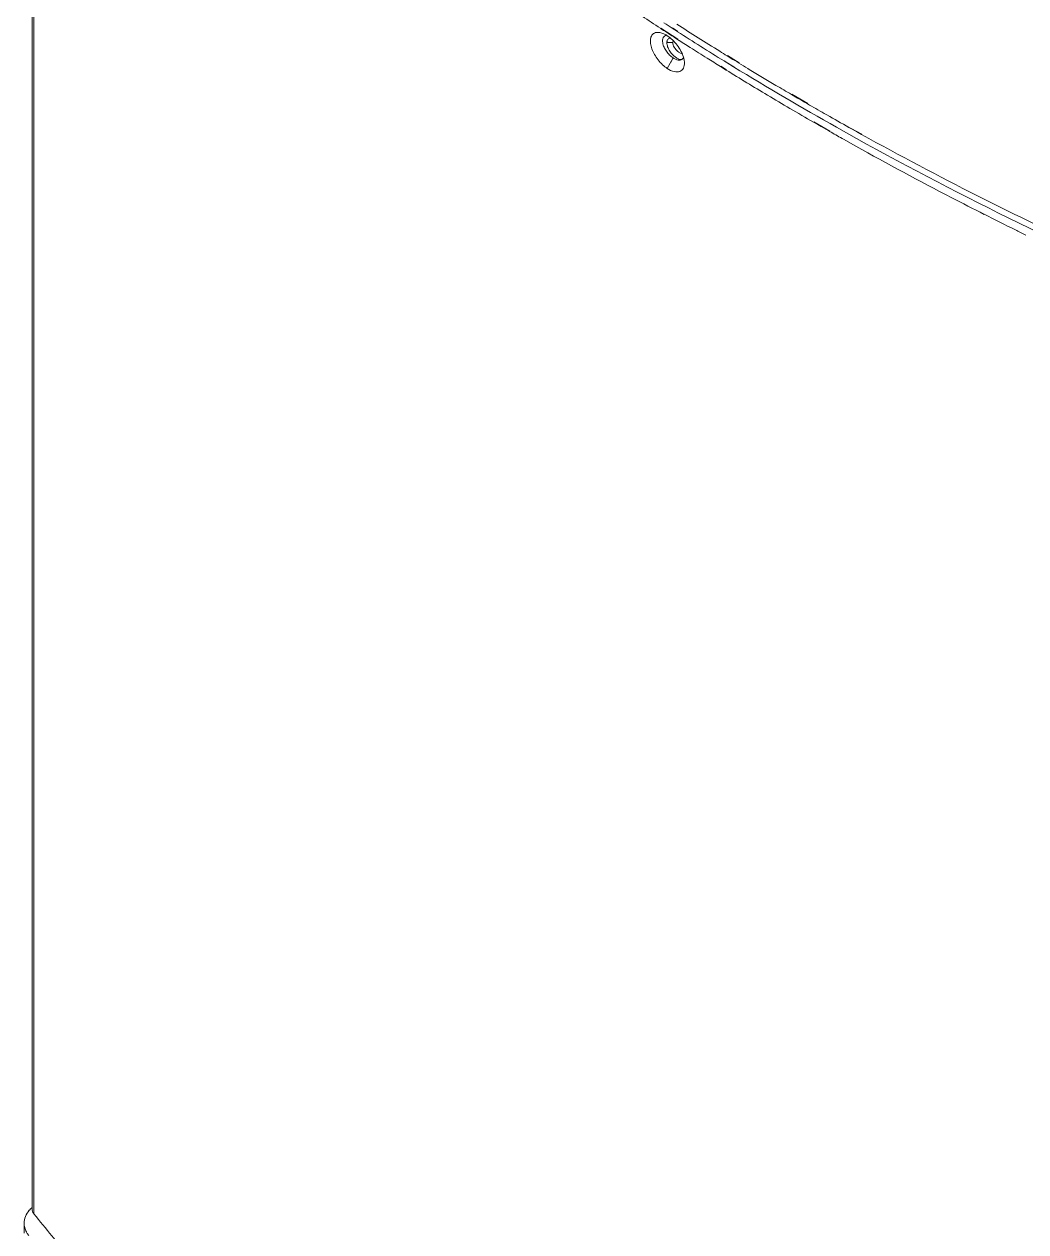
# Model space of a CAD drawing. Header units: millimetres. Extents: x 0 to 9253, y 0 to 2730.
# Drawn here: x 8575.4 to 8692.2, y 2138 to 2278.8 of the extents above; entities that cross this region are included whole.
import ezdxf

# ---------------------------------------------------------------- set-up
doc = ezdxf.new("R2010")
doc.units = ezdxf.units.MM
doc.layers.get('0').update_dxf_attribs({"lineweight": 13})

msp = doc.modelspace()

# ---------------------------------------------------------------- linework, layer by layer
at = {"color": 7, "linetype": 'Continuous'}
for p, q in [((8576.32, 2343.02), (8576.32, 2140.6)), ((8576.52, 2342.79), (8576.52, 2140.07)), ((8649.93, 2278.11), (8649.57, 2278.34)), ((8651.58, 2277.09), (8649.59, 2278.35)), ((8650.1, 2278), (8649.93, 2278.11)), ((8650.51, 2277.73), (8650.1, 2278)), ((8650.92, 2278.37), (8651.56, 2277.96)), ((8650.95, 2278.4), (8651.59, 2277.99)), ((8651, 2276.69), (8650.31, 2276.68)), ((8650.88, 2277.49), (8650.51, 2277.73)), ((8651.15, 2277.32), (8650.88, 2277.49)), ((8651.55, 2277.06), (8651.15, 2277.32)), ((8658.01, 2274.73), (8657.33, 2275.14)), ((8658.74, 2274.31), (8657.36, 2275.17)), ((8650.36, 2273.66), (8651.04, 2274.89)), ((8650.76, 2274.37), (8651.04, 2274.89)), ((8657.23, 2273.48), (8656.55, 2273.9)), ((8657.26, 2273.51), (8656.58, 2273.93)), ((8656.97, 2274.55), (8657.65, 2274.13)), ((8656.97, 2274.55), (8657.01, 2274.53)), ((8657.01, 2274.53), (8658.1, 2273.87)), ((8657.65, 2274.13), (8658.09, 2273.86)), ((8658.45, 2274.46), (8658.01, 2274.73)), ((8658.72, 2274.29), (8658.45, 2274.46)), ((8659.92, 2273.56), (8659.74, 2273.67)), ((8659.92, 2273.56), (8659.75, 2273.67)), ((8665.55, 2270.21), (8664.83, 2270.63)), ((8666.73, 2269.59), (8664.87, 2270.67)), ((8665.92, 2270), (8665.55, 2270.21)), ((8666.15, 2269.86), (8665.92, 2270)), ((8666.36, 2269.74), (8666.15, 2269.86)), ((8666.69, 2269.55), (8666.36, 2269.74)), ((8667.89, 2267.12), (8667.42, 2267.39)), ((8669.31, 2266.34), (8667.46, 2267.43)), ((8668.3, 2266.89), (8667.89, 2267.12)), ((8669.18, 2266.38), (8668.3, 2266.89)), ((8673.03, 2265.99), (8671.2, 2266.98)), ((8671.52, 2266.8), (8671.2, 2266.98)), ((8671.68, 2266.71), (8671.52, 2266.8)), ((8672.42, 2266.3), (8671.68, 2266.71)), ((8669.29, 2266.32), (8669.18, 2266.38)), ((8670.9, 2265.41), (8670.73, 2265.5)), ((8670.9, 2265.41), (8670.74, 2265.51)), ((8672.35, 2264.62), (8670.9, 2265.41)), ((8671.7, 2264.96), (8670.9, 2265.41)), ((8673.01, 2265.97), (8672.42, 2266.3)), ((8672.33, 2264.61), (8671.7, 2264.96)), ((8575.38, 2138.98), (8575.38, 2137.81))]:
    msp.add_line(p, q, dxfattribs=at)
for centre, radius, start, end in [((8852.47, 2589.63), 371.57, 236.1102, 236.9025), ((8850.22, 2587.54), 367.84, 237.0172, 237.1926), ((8852.6, 2591.37), 371.66, 237.2378, 238.149), ((8852.31, 2590.8), 371.72, 237.3118, 238.2977), ((8648.57, 2274.73), 3.28, 56.8479, 58.7382), ((8855.69, 2594.58), 377.48, 237.2615, 237.5297), ((8856.89, 2596.47), 379.72, 237.5297, 237.8791), ((8854.24, 2594), 374.76, 238.1485, 238.303), ((8858.1, 2598.39), 381.99, 237.8791, 238.1541), ((8855.71, 2596.4), 377.58, 238.5513, 238.7333), ((8857.25, 2598.94), 380.54, 238.7648, 239.3103), ((8860.92, 2602.98), 387.38, 238.2749, 239.1105), ((8858.57, 2601.16), 383.12, 239.3102, 239.6232), ((8863.02, 2606.48), 391.46, 239.1103, 239.5507), ((8860.73, 2604.87), 387.42, 239.943, 240.2785), ((8864.66, 2609.27), 394.7, 239.5508, 240.018), ((8861.99, 2607.08), 389.96, 240.2786, 240.7086), ((8867, 2613.34), 399.39, 240.3277, 240.5662), ((8877.7, 2633.44), 422.16, 243.1918, 243.7431), ((8878.73, 2635.53), 424.49, 243.743, 243.9263), ((8578.23, 2138.53), 2.97, 137.7334, 139.0596)]:
    msp.add_arc(centre, radius, start, end, dxfattribs=at)
for points, knots in [([(8648.85, 2277.79), (8648.73, 2277.74), (8648.51, 2277.54), (8648.37, 2277.08), (8648.39, 2276.53), (8648.56, 2275.91), (8648.86, 2275.27), (8649.28, 2274.65), (8649.78, 2274.1), (8650.17, 2273.79), (8650.36, 2273.66)], [0, 0, 0, 0, 0.079523, 0.169068, 0.278287, 0.407578, 0.552616, 0.705479, 0.857451, 1, 1, 1, 1]), ([(8649.74, 2277.79), (8649.66, 2277.82), (8649.37, 2277.89), (8649.04, 2277.89), (8648.85, 2277.79)], [0, 0, 0, 0, 0.288452, 1, 1, 1, 1]), ([(8650.27, 2277.54), (8650.23, 2277.56), (8650.06, 2277.66), (8649.88, 2277.74), (8649.74, 2277.79)], [0, 0, 0, 0, 0.26481, 1, 1, 1, 1]), ([(8649.82, 2276.65), (8649.8, 2276.76), (8649.78, 2276.97), (8649.85, 2277.26), (8650.02, 2277.47), (8650.19, 2277.53), (8650.27, 2277.54)], [0, 0, 0, 0, 0.306239, 0.559167, 0.777555, 1, 1, 1, 1]), ([(8651.04, 2274.89), (8650.89, 2274.99), (8650.6, 2275.23), (8650.24, 2275.66), (8649.97, 2276.14), (8649.85, 2276.48), (8649.82, 2276.65)], [0, 0, 0, 0, 0.247334, 0.510735, 0.768697, 1, 1, 1, 1]), ([(8650.33, 2276.88), (8650.33, 2276.86), (8650.32, 2276.8), (8650.31, 2276.73), (8650.31, 2276.68)], [0, 0, 0, 0, 0.237673, 1, 1, 1, 1]), ([(8650.31, 2276.68), (8650.31, 2276.52), (8650.39, 2276.17), (8650.55, 2275.85), (8650.65, 2275.69)], [0, 0, 0, 0, 0.457818, 1, 1, 1, 1]), ([(8650.5, 2277.15), (8650.46, 2277.12), (8650.39, 2277.04), (8650.35, 2276.93), (8650.33, 2276.88)], [0, 0, 0, 0, 0.477793, 1, 1, 1, 1]), ([(8652.24, 2274.99), (8652.17, 2275.23), (8651.96, 2275.72), (8651.53, 2276.4), (8650.99, 2277), (8650.58, 2277.34), (8650.36, 2277.48)], [0, 0, 0, 0, 0.239543, 0.497578, 0.756803, 1, 1, 1, 1]), ([(8650.7, 2277.23), (8650.68, 2277.23), (8650.61, 2277.21), (8650.55, 2277.18), (8650.5, 2277.15)], [0, 0, 0, 0, 0.260623, 1, 1, 1, 1]), ([(8651, 2276.69), (8651, 2276.71), (8651.01, 2276.79), (8651.03, 2276.86), (8651.05, 2276.91)], [0, 0, 0, 0, 0.272757, 1, 1, 1, 1]), ([(8651.59, 2275.64), (8651.42, 2275.78), (8651.21, 2276.04), (8651.04, 2276.41), (8651, 2276.6), (8651, 2276.69)], [0, 0, 0, 0, 0.536249, 0.786514, 1, 1, 1, 1]), ([(8650.65, 2275.69), (8650.7, 2275.61), (8650.92, 2275.31), (8651.2, 2275.05), (8651.43, 2274.9)], [0, 0, 0, 0, 0.258629, 1, 1, 1, 1]), ([(8652.25, 2274.98), (8652.22, 2274.92), (8652.16, 2274.79), (8651.91, 2274.62), (8651.67, 2274.63), (8651.52, 2274.67)], [0, 0, 0, 0, 0.243655, 0.473938, 1, 1, 1, 1]), ([(8651.76, 2275.52), (8651.74, 2275.53), (8651.68, 2275.56), (8651.63, 2275.61), (8651.59, 2275.64)], [0, 0, 0, 0, 0.24284, 1, 1, 1, 1]), ([(8652.1, 2275.39), (8652.07, 2275.39), (8651.95, 2275.41), (8651.84, 2275.47), (8651.76, 2275.52)], [0, 0, 0, 0, 0.226048, 1, 1, 1, 1]), ([(8652.35, 2274.41), (8652.35, 2274.46), (8652.33, 2274.65), (8652.29, 2274.85), (8652.24, 2274.99)], [0, 0, 0, 0, 0.235824, 1, 1, 1, 1]), ([(8650.36, 2273.66), (8650.61, 2273.5), (8650.98, 2273.32), (8651.5, 2273.25), (8651.82, 2273.3), (8652.08, 2273.46), (8652.26, 2273.71), (8652.36, 2274.04), (8652.36, 2274.28), (8652.35, 2274.41)], [0, 0, 0, 0, 0.305775, 0.431855, 0.542075, 0.644054, 0.748715, 0.865464, 1, 1, 1, 1]), ([(8651.52, 2274.67), (8651.48, 2274.68), (8651.31, 2274.73), (8651.16, 2274.81), (8651.04, 2274.89)], [0, 0, 0, 0, 0.229007, 1, 1, 1, 1]), ([(8651.43, 2274.9), (8651.45, 2274.89), (8651.52, 2274.84), (8651.59, 2274.81), (8651.65, 2274.78)], [0, 0, 0, 0, 0.259061, 1, 1, 1, 1]), ([(8651.65, 2274.78), (8651.66, 2274.77), (8651.73, 2274.74), (8651.8, 2274.72), (8651.85, 2274.71)], [0, 0, 0, 0, 0.261588, 1, 1, 1, 1]), ([(8651.85, 2274.71), (8651.86, 2274.71), (8651.91, 2274.7), (8651.95, 2274.69), (8651.98, 2274.69)], [0, 0, 0, 0, 0.258601, 1, 1, 1, 1]), ([(8658.09, 2273.86), (8662.05, 2271.44), (8678.33, 2261.86), (8695.31, 2253.47), (8708.38, 2247.8)], [0, 0, 0, 0, 0.24573, 1, 1, 1, 1]), ([(8709.75, 2247.97), (8706.58, 2249.33), (8694.12, 2254.88), (8681.92, 2261.03), (8673.01, 2265.97)], [0, 0, 0, 0, 0.253011, 1, 1, 1, 1]), ([(8687.3, 2256.65), (8686.04, 2257.29), (8681, 2259.87), (8676.03, 2262.55), (8672.33, 2264.61)], [0, 0, 0, 0, 0.251337, 1, 1, 1, 1]), ([(8575.98, 2140.48), (8575.79, 2140.27), (8575.49, 2139.79), (8575.38, 2139.24), (8575.38, 2138.98)], [0, 0, 0, 0, 0.516754, 1, 1, 1, 1]), ([(8576.31, 2140.81), (8576.28, 2140.78), (8576.19, 2140.7), (8576.09, 2140.6), (8576.03, 2140.53)], [0, 0, 0, 0, 0.253627, 1, 1, 1, 1]), ([(8576.32, 2140.6), (8576.32, 2140.57), (8576.33, 2140.44), (8576.37, 2140.32), (8576.41, 2140.23)], [0, 0, 0, 0, 0.246107, 1, 1, 1, 1]), ([(8576.52, 2140.07), (8577.21, 2139.21), (8580.01, 2135.78), (8582.89, 2132.42), (8585.1, 2129.93)], [0, 0, 0, 0, 0.248572, 1, 1, 1, 1]), ([(8575.38, 2138.98), (8575.38, 2138.81), (8575.43, 2138.45), (8575.56, 2138.13), (8575.64, 2137.97)], [0, 0, 0, 0, 0.492453, 1, 1, 1, 1]), ([(8575.64, 2137.97), (8575.66, 2137.94), (8575.74, 2137.79), (8575.83, 2137.66), (8575.91, 2137.56)], [0, 0, 0, 0, 0.245932, 1, 1, 1, 1])]:
    msp.add_open_spline(points, degree=3, knots=knots, dxfattribs=at)
msp.add_open_spline([(8576.41, 2140.23), (8576.44, 2140.18), (8576.47, 2140.12), (8576.52, 2140.07)], degree=3, dxfattribs=at)

doc.saveas('drawing.dxf')
